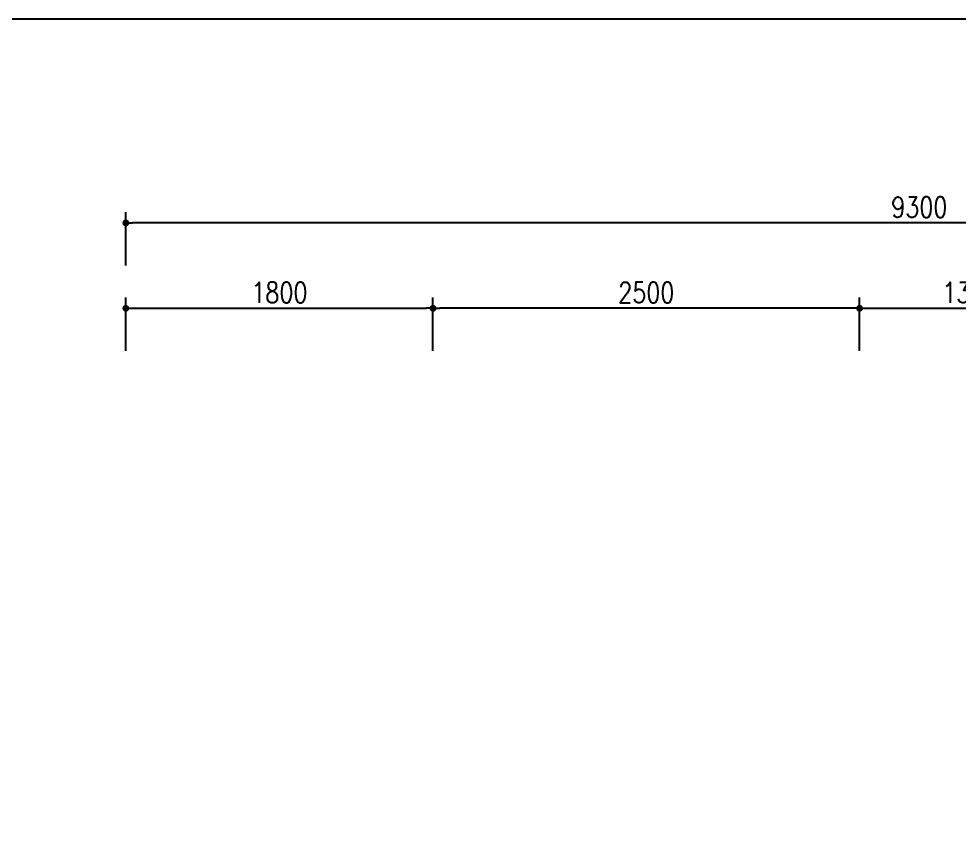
# Model space of a CAD drawing. Header units: inches. Extents: x -2597087 to 134135, y -662679 to 20000.
# Drawn here: x 7698 to 13209, y 15178 to 20000 of the extents above; entities that cross this region are included whole.
import ezdxf

# ---------------------------------------------------------------- set-up
doc = ezdxf.new("R2010")
doc.units = ezdxf.units.IN
doc.header["$LTSCALE"] = 100
doc.header["$MEASUREMENT"] = 0
doc.layers.get('0').update_dxf_attribs({"linetype": 'CONTINUOUS'})
doc.layers.get('Defpoints').update_dxf_attribs({"linetype": 'CONTINUOUS'})
doc.layers.add('AXIS', color=3, linetype='CONTINUOUS')
doc.styles.get("Standard").update_dxf_attribs({"font": 'txt.shx', "width": 0.8, "bigfont": 'GBCBIG.shx'})
doc.dimstyles.new('50', dxfattribs={"dimscale": 50, "dimtxt": 2.4, "dimasz": 0.8, "dimexe": 1.25, "dimexo": 0.6, "dimgap": 0.65, "dimtad": 1, "dimdec": 0, "dimdsep": 46, "dimtxsty": 'Standard', "dimblk1": 'DOT', "dimblk2": 'DOT', "dimsah": 1, "dimcen": 2.5, "dimclrd": 3, "dimclre": 3, "dimclrt": 3, "dimadec": 0, "dimazin": 0, "dimtfac": 1, "dimtdec": 0, "dimtix": 1, "dimtmove": 2, "dimatfit": 0, "dimldrblk": 'DOT', "dimfxl": 5, "dimfxlon": 1, "dimarcsym": 0})

# ---------------------------------------------------------------- blocks, each defined once
blk = doc.blocks.new('_Dot')
at = {"color": 0, "linetype": 'ByBlock', "lineweight": -2}
blk.add_line((-0.5, 0), (-1, 0), dxfattribs=at)
at = {"color": 0, "linetype": 'ByBlock', "const_width": 0.5}
blk.add_lwpolyline([(-0.25, 0, 1), (0.25, 0, 1)], format="xyb", close=True, dxfattribs=at)
blk = doc.blocks.new('*D44')
at = {"layer": 'AXIS', "color": 3, "lineweight": -2, "transparency": 16777216}
for p, q in [((8325, 18054.6), (8325, 18367.1)), ((10125, 18054.6), (10125, 18367.1)), ((8365, 18304.6), (10085, 18304.6))]:
    blk.add_line(p, q, dxfattribs=at)
at = {"layer": 'Defpoints', "color": 0, "transparency": 16777216}
for p in [(10125, 18304.6), (8325, 17847.9), (10125, 17847.9)]:
    blk.add_point(p, dxfattribs=at)
at = {"layer": 'AXIS', "color": 3, "lineweight": -2, "transparency": 16777216, "xscale": 40, "yscale": 40, "zscale": 40, "rotation": 180}
blk.add_blockref('_Dot', (8325, 18304.6), dxfattribs=at)
at = {"layer": 'AXIS', "color": 3, "lineweight": -2, "transparency": 16777216, "xscale": 40, "yscale": 40, "zscale": 40}
blk.add_blockref('_Dot', (10125, 18304.6), dxfattribs=at)
at = {"layer": 'AXIS', "color": 3, "transparency": 16777216, "insert": (9225, 18397.1), "char_height": 120, "attachment_point": 5}
blk.add_mtext('1800', dxfattribs=at)
blk = doc.blocks.new('*D45')
at = {"layer": 'AXIS', "color": 3, "lineweight": -2, "transparency": 16777216}
for p, q in [((12625, 18054.6), (12625, 18367.1)), ((13925, 18054.6), (13925, 18367.1)), ((12665, 18304.6), (13885, 18304.6))]:
    blk.add_line(p, q, dxfattribs=at)
at = {"layer": 'Defpoints', "color": 0, "transparency": 16777216}
for p in [(13925, 18304.6), (12625, 17847.9), (13925, 17847.9)]:
    blk.add_point(p, dxfattribs=at)
at = {"layer": 'AXIS', "color": 3, "lineweight": -2, "transparency": 16777216, "xscale": 40, "yscale": 40, "zscale": 40, "rotation": 180}
blk.add_blockref('_Dot', (12625, 18304.6), dxfattribs=at)
at = {"layer": 'AXIS', "color": 3, "lineweight": -2, "transparency": 16777216, "xscale": 40, "yscale": 40, "zscale": 40}
blk.add_blockref('_Dot', (13925, 18304.6), dxfattribs=at)
at = {"layer": 'AXIS', "color": 3, "transparency": 16777216, "insert": (13275, 18397.1), "char_height": 120, "attachment_point": 5}
blk.add_mtext('1300', dxfattribs=at)
blk = doc.blocks.new('*D24')
at = {"layer": 'AXIS', "color": 3, "lineweight": -2, "transparency": 16777216}
for p, q in [((10125, 18054.6), (10125, 18367.1)), ((12625, 18054.6), (12625, 18367.1)), ((12585, 18304.6), (10165, 18304.6))]:
    blk.add_line(p, q, dxfattribs=at)
at = {"layer": 'Defpoints', "color": 0, "transparency": 16777216}
for p in [(10125, 18304.6), (10125, 17847.9), (12625, 17847.9)]:
    blk.add_point(p, dxfattribs=at)
at = {"layer": 'AXIS', "color": 3, "lineweight": -2, "transparency": 16777216, "xscale": 40, "yscale": 40, "zscale": 40}
for p, rotation in [((10125, 18304.6), 180.0000000474525), ((12625, 18304.6), 4.745252191185045e-08)]:
    blk.add_blockref('_Dot', p, dxfattribs=dict(at, rotation=rotation))
at = {"layer": 'AXIS', "color": 3, "transparency": 16777216, "insert": (11375, 18397.1), "char_height": 120, "attachment_point": 5, "rotation": 0}
blk.add_mtext('2500', dxfattribs=at)
blk = doc.blocks.new('*D47')
at = {"layer": 'AXIS', "color": 3, "lineweight": -2, "transparency": 16777216}
for p, q in [((8325, 18554.6), (8325, 18867.1)), ((17625, 18554.6), (17625, 18867.1)), ((17585, 18804.6), (8365, 18804.6))]:
    blk.add_line(p, q, dxfattribs=at)
at = {"layer": 'Defpoints', "color": 0, "transparency": 16777216}
for p in [(8325, 18804.6), (8325, 17847.9), (17625, 17847.9)]:
    blk.add_point(p, dxfattribs=at)
at = {"layer": 'AXIS', "color": 3, "lineweight": -2, "transparency": 16777216, "xscale": 40, "yscale": 40, "zscale": 40, "rotation": 180}
blk.add_blockref('_Dot', (8325, 18804.6), dxfattribs=at)
at = {"layer": 'AXIS', "color": 3, "lineweight": -2, "transparency": 16777216, "xscale": 40, "yscale": 40, "zscale": 40}
blk.add_blockref('_Dot', (17625, 18804.6), dxfattribs=at)
at = {"layer": 'AXIS', "color": 3, "transparency": 16777216, "insert": (12975, 18897.1), "char_height": 120, "attachment_point": 5}
blk.add_mtext('9300', dxfattribs=at)

msp = doc.modelspace()

# ---------------------------------------------------------------- linework, layer by layer
at = {"layer": 'Defpoints', "color": 250}
msp.add_lwpolyline([(0, 20000), (25450, 20000), (25450, 0), (0, 0)], close=True, dxfattribs=at)

# ---------------------------------------------------------------- dimensions: what is measured, and where the dimension line sits
at = {"layer": 'AXIS'}
dim = msp.add_linear_dim(base=(8325.001, 18804.584), p1=(17625.001, 17847.937), p2=(8325.001, 17847.937), angle=180, dimstyle='50', dxfattribs=at)
dim.commit()
dim.dimension.update_dxf_attribs({"geometry": '*D47', "text_midpoint": (12975.001, 18897.084)})
for p1, p2, distance, picture, middle in [((8325.001, 17847.937), (10125, 17847.937), 456.647, '*D44', (9225.001, 18397.084)), ((12625, 17847.937), (10125, 17847.937), -456.647, '*D24', (11375, 18397.084)), ((12625, 17847.937), (13925, 17847.937), 456.647, '*D45', (13275, 18397.084))]:
    dim = msp.add_aligned_dim(p1=p1, p2=p2, distance=distance, dimstyle='50', dxfattribs=at)
    dim.commit()
    dim.dimension.update_dxf_attribs({"geometry": picture, "text_midpoint": middle})

doc.saveas('drawing.dxf')
